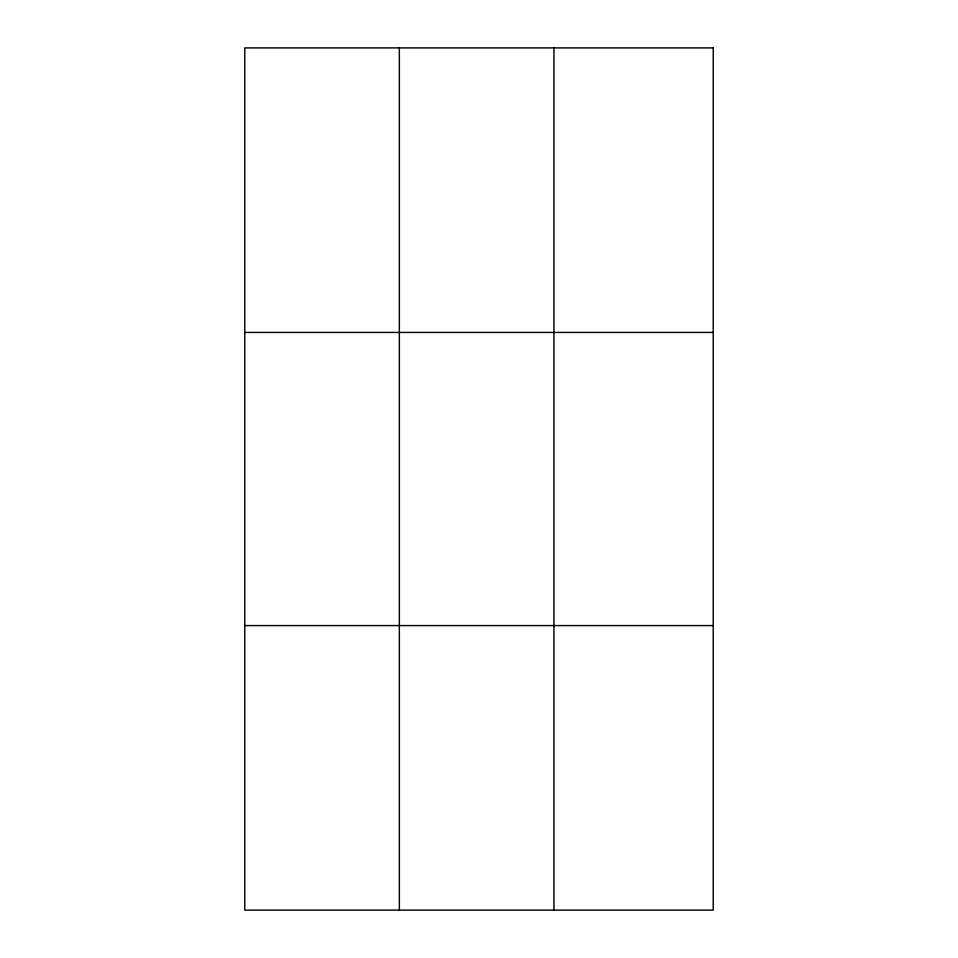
<?xml version="1.0" encoding="UTF-8"?>
<svg xmlns="http://www.w3.org/2000/svg" width="958" height="958" viewBox="0 0 958 958"><rect width="100%" height="100%" fill="white"/><g stroke="black" fill="none" stroke-linecap="round" stroke-linejoin="round"><path stroke-width="1.44" d="M399.354 47.9L399.354 910.1M553.952 47.9L553.952 910.1M244.769 332.426L713.231 332.426M244.769 625.574L713.231 625.574M713.231 47.9L713.231 910.1L244.769 910.1L244.769 47.9L713.231 47.9"/></g></svg>
